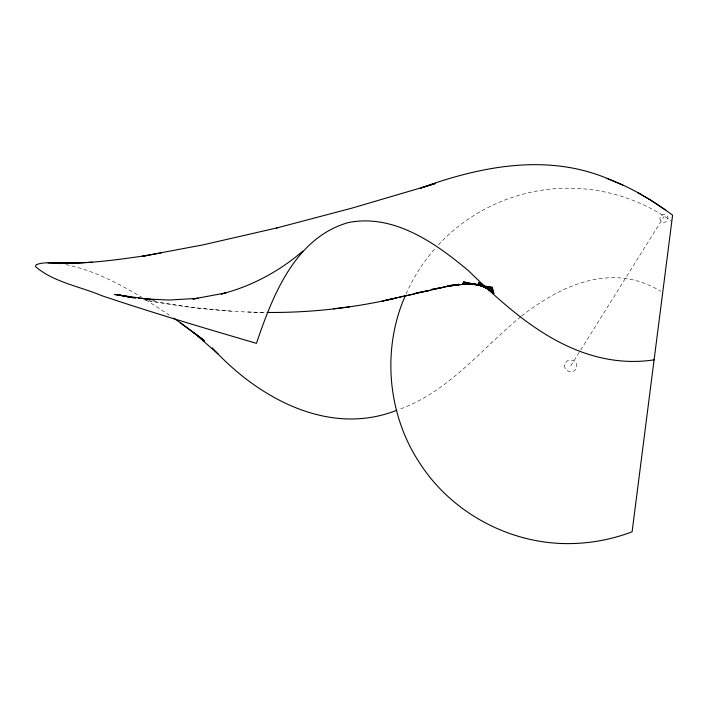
<?xml version="1.0" encoding="UTF-8"?>
<svg xmlns="http://www.w3.org/2000/svg" width="708" height="708" viewBox="0 0 708 708"><rect width="100%" height="100%" fill="white"/><g stroke="black" fill="none" stroke-linecap="round" stroke-linejoin="round"><path stroke-width="0.53" stroke-dasharray="3.54 2.66" d="M406.082 293.9C413.384 277.271 423.349 261.81 435.393 248.207M570.763 365.886L580.082 350.956M580.666 350.026L663.971 216.639M438.323 244.977C473.271 206.878 525.531 185.673 577.153 188.417L577.179 188.417C611.013 190.071 644.262 201.63 671.812 221.339M520.796 316.671C481.281 349.062 448.5 392.011 398.701 409.569M521.619 315.989C547.797 295.74 578.631 278.138 612.588 277.66A90.323 90.27 -80.1 0 1 643.298 282.864L653.121 286.979L660.821 291.209M248.119 312.024L264.96 312.458C225.587 312.024 186.337 307.608 147.618 300.581M231.197 311.131L194.603 307.75L149.76 300.944M65.791 264.615C93.261 270.04 118.413 283.315 142.237 297.572M144.547 299.997L146.591 300.387M145.963 299.803L169.495 315.21M564.78 365.293C563.656 372.974 576.347 374.222 576.746 366.478C577.861 358.797 565.179 357.549 564.78 365.293M660.042 217.613C658.776 222.684 667.148 224.179 667.901 219.179C669.157 214.099 660.794 212.604 660.042 217.613"/><path stroke-width="1.06" d="M405.197 295.891C381.453 350 387.586 415.711 420.729 464.598C454.386 515.831 515.955 546.833 577.153 543.355L577.179 543.355C595.95 542.39 614.544 538.478 632.102 531.788L672.6 215.188C657.387 203.895 641.289 193.753 624.155 185.638L607.163 178.407C546.496 153.158 479.891 166.469 420.464 188.133L435.526 183.425L428.066 185.762M302.776 251.128C279.288 271.368 251.402 286.395 221.294 294.015L225.905 292.908L192.912 299.041L198.275 298.307L169.017 300.033L146.131 298.944L114.625 294.484L131.325 297.156M427.871 185.806L351.54 208.241L276.669 227.985M396.728 410.295C328.786 437.128 257.694 397.71 212.285 347.867M277.509 227.772L203.028 244.871L142.361 256.269L161.097 252.933M267.049 312.449C310.555 312.848 354.089 307.883 396.445 297.979L382.32 301.042L445.013 286.944L431.473 289.501L459.076 284.315L446.686 286.483L460.811 284.501L447.421 285.678L473.333 283.563L462.041 284.289L476.024 284.129L462.563 283.74L476.502 284.625L463.032 282.926L480.033 285.404M399.356 297.156L414.525 293.997M430.491 290.218L415.72 293.183L429.42 290.466M147.007 255.464C116.324 259.96 85.367 264.314 54.277 263.057L77.526 263.022M333.406 308.794L349.407 306.847M92.27 262.172L71.411 263.341L48.064 262.845M59.808 263.606C51.994 263.049 43.595 261.712 36.135 264.765L35.471 266.562C53.56 282.226 79.756 286.359 101.448 295.572C152.689 312.812 204.541 328.149 256.429 343.345C272.58 295.794 295.05 237.72 348.336 222.56C393.878 213.586 435.385 242.986 468.422 270.677C511.38 312.458 560.948 356.726 623.739 361.115A190.762 162.309 87.4 0 0 654.095 359.841M138.529 298.112L154.539 299.891L146.131 298.944M476.918 284.89L463.421 281.899L482.706 285.828M484.874 286.182L492.476 287.421L484.184 286.076M132.237 297.625L118.271 294.838L135.609 298.227M124.555 296.068L132.591 297.643M477.272 284.943L492.83 288.793L477.59 284.793L493.14 290.023L477.865 284.448L493.423 291.13L478.095 283.917L493.662 292.103L478.289 283.182L493.865 292.953L478.44 282.324L494.025 293.616M607.163 178.407L622.783 184.992M637.457 192.408L651.422 200.612L665.263 209.86M180.558 322.99L204.488 340.831L193.948 332.795L218.223 354.097M173.858 318.237A370.505 76.092 46.3 0 1 202.479 339.247"/></g></svg>
